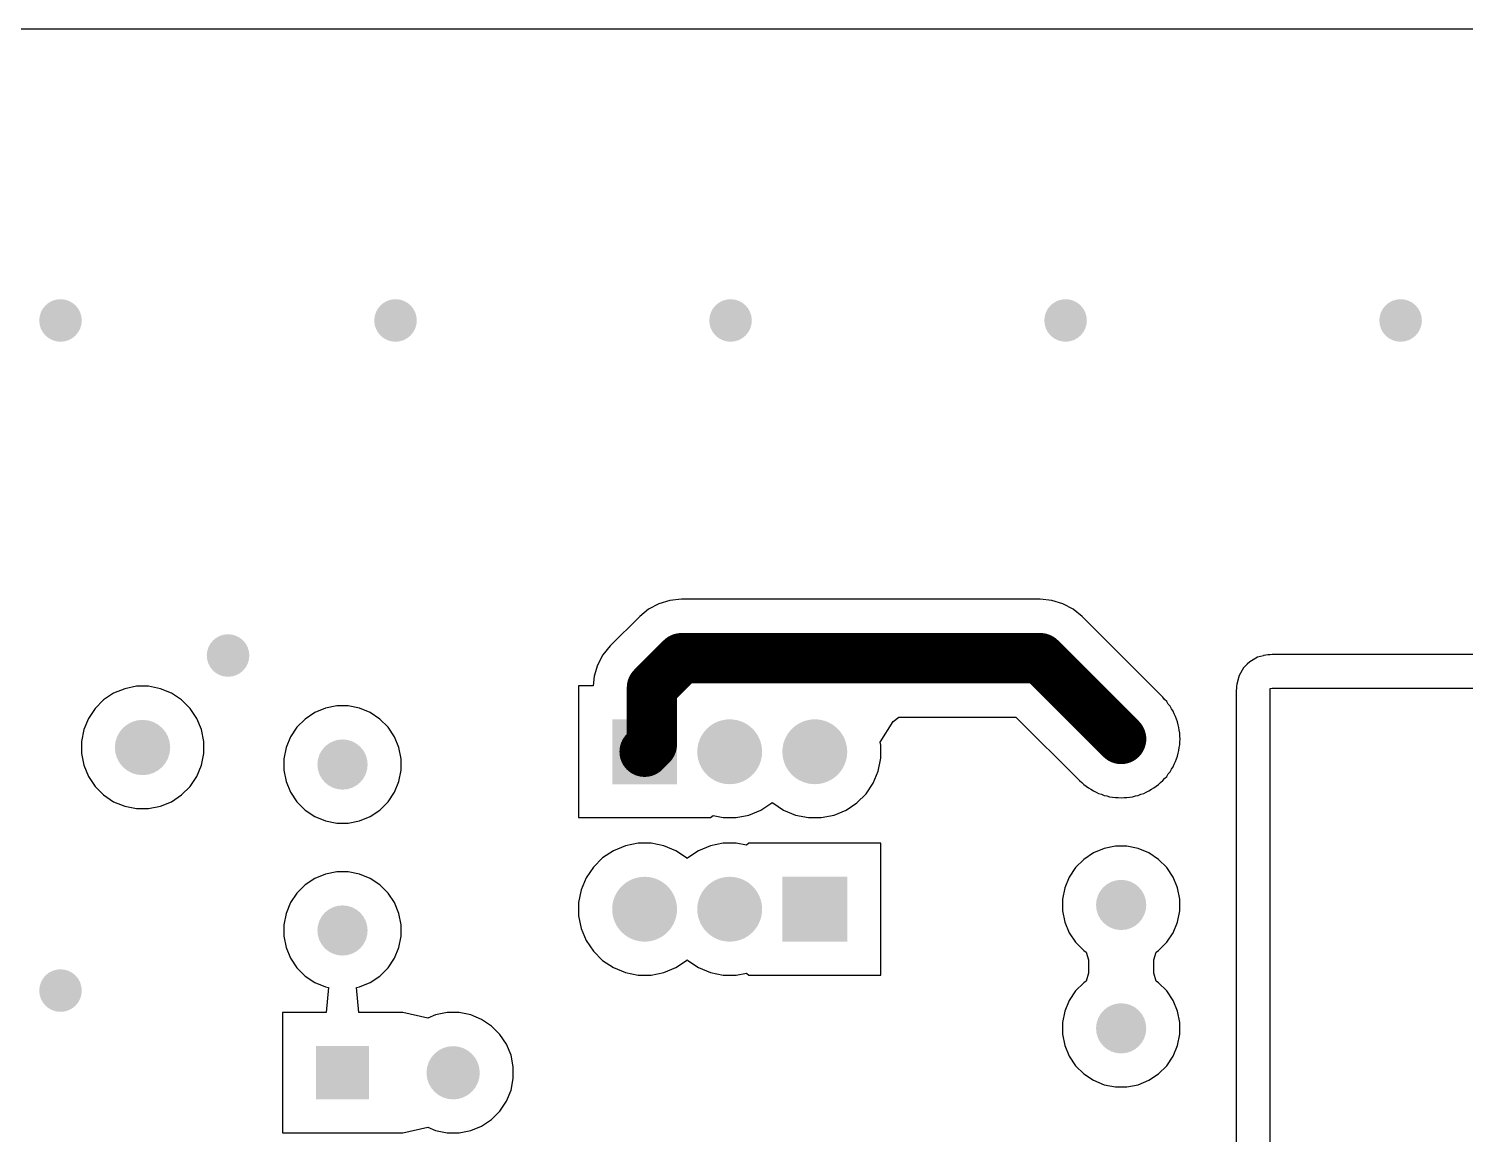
# Model space of a CAD drawing. Header units: inches. Extents: x 4.53 to 13.89, y 0.79 to 10.58.
# Drawn here: x 7.049 to 8.737, y 9.28 to 10.579 of the extents above; entities that cross this region are included whole.
import ezdxf

# ---------------------------------------------------------------- set-up
doc = ezdxf.new("R2010")
doc.units = ezdxf.units.IN
doc.header["$MEASUREMENT"] = 0
for name, color, linetype in [('Bottom Layer', 5, 'Continuous'), ('Pad Holes', 156, 'Continuous'), ('Via Holes', 16, 'Continuous')]:
    doc.layers.add(name, color=color, linetype=linetype)

# ---------------------------------------------------------------- blocks, each defined once
blk = doc.blocks.new('TO254P1009X445X1985_3_34')
at = {"layer": 'Bottom Layer'}
blk.add_hatch(color=5, dxfattribs=at).paths.add_polyline_path([(-0.1381, 0.0381), (-0.0619, 0.0381), (-0.0619, -0.0381), (-0.1381, -0.0381)])
h = blk.add_hatch(color=5, dxfattribs=at)
edge = h.paths.add_edge_path()
edge.add_arc((0, 0), 0.0381, 0, 360)
h = blk.add_hatch(color=5, dxfattribs=at)
edge = h.paths.add_edge_path()
edge.add_arc((0.1, 0), 0.0381, 0, 360)
at = {"layer": 'Pad Holes'}
h = blk.add_hatch(color=7, dxfattribs=at)
edge = h.paths.add_edge_path()
edge.add_arc((-0.1, 0), 0.0254, 0, 360)
h = blk.add_hatch(color=7, dxfattribs=at)
edge = h.paths.add_edge_path()
edge.add_arc((0, 0), 0.0254, 0, 360)
h = blk.add_hatch(color=7, dxfattribs=at)
edge = h.paths.add_edge_path()
edge.add_arc((0.1, 0), 0.0254, 0, 360)
blk = doc.blocks.new('TO254P1009X445X1985_3_163')
at = {"layer": 'Bottom Layer'}
blk.add_hatch(color=5, dxfattribs=at).paths.add_polyline_path([(-0.1381, 0.0381), (-0.0619, 0.0381), (-0.0619, -0.0381), (-0.1381, -0.0381)])
h = blk.add_hatch(color=5, dxfattribs=at)
edge = h.paths.add_edge_path()
edge.add_arc((0, 0), 0.0381, 0, 360)
h = blk.add_hatch(color=5, dxfattribs=at)
edge = h.paths.add_edge_path()
edge.add_arc((0.1, 0), 0.0381, 0, 360)
at = {"layer": 'Pad Holes'}
h = blk.add_hatch(color=7, dxfattribs=at)
edge = h.paths.add_edge_path()
edge.add_arc((-0.1, 0), 0.0254, 0, 360)
h = blk.add_hatch(color=7, dxfattribs=at)
edge = h.paths.add_edge_path()
edge.add_arc((0, 0), 0.0254, 0, 360)
h = blk.add_hatch(color=7, dxfattribs=at)
edge = h.paths.add_edge_path()
edge.add_arc((0.1, 0), 0.0254, 0, 360)
blk = doc.blocks.new('RES_2W_VERTICAL_166')
at = {"layer": 'Bottom Layer'}
h = blk.add_hatch(color=5, dxfattribs=at)
edge = h.paths.add_edge_path()
edge.add_arc((0, 0), 0.0295, 0, 360)
h = blk.add_hatch(color=5, dxfattribs=at)
edge = h.paths.add_edge_path()
edge.add_arc((0.195, 0), 0.0295, 0, 360)
at = {"layer": 'Pad Holes'}
h = blk.add_hatch(color=7, dxfattribs=at)
edge = h.paths.add_edge_path()
edge.add_arc((0, 0), 0.0197, 0, 360)
h = blk.add_hatch(color=7, dxfattribs=at)
edge = h.paths.add_edge_path()
edge.add_arc((0.195, 0), 0.0197, 0, 360)
blk = doc.blocks.new('RES_2W_VERTICAL_167')
at = {"layer": 'Bottom Layer'}
h = blk.add_hatch(color=5, dxfattribs=at)
edge = h.paths.add_edge_path()
edge.add_arc((0, 0), 0.0295, 0, 360)
h = blk.add_hatch(color=5, dxfattribs=at)
edge = h.paths.add_edge_path()
edge.add_arc((0.195, 0), 0.0295, 0, 360)
at = {"layer": 'Pad Holes'}
h = blk.add_hatch(color=7, dxfattribs=at)
edge = h.paths.add_edge_path()
edge.add_arc((0, 0), 0.0197, 0, 360)
h = blk.add_hatch(color=7, dxfattribs=at)
edge = h.paths.add_edge_path()
edge.add_arc((0.195, 0), 0.0197, 0, 360)
blk = doc.blocks.new('RES_2W_VERTICAL_168')
at = {"layer": 'Bottom Layer'}
h = blk.add_hatch(color=5, dxfattribs=at)
edge = h.paths.add_edge_path()
edge.add_arc((0, 0), 0.0295, 0, 360)
h = blk.add_hatch(color=5, dxfattribs=at)
edge = h.paths.add_edge_path()
edge.add_arc((0.195, 0), 0.0295, 0, 360)
at = {"layer": 'Pad Holes'}
h = blk.add_hatch(color=7, dxfattribs=at)
edge = h.paths.add_edge_path()
edge.add_arc((0, 0), 0.0197, 0, 360)
h = blk.add_hatch(color=7, dxfattribs=at)
edge = h.paths.add_edge_path()
edge.add_arc((0.195, 0), 0.0197, 0, 360)
blk = doc.blocks.new('CAP_PANASSONIC_1U_450V_169')
at = {"layer": 'Bottom Layer'}
h = blk.add_hatch(color=5, dxfattribs=at)
edge = h.paths.add_edge_path()
edge.add_arc((0, 0), 0.0325, 0, 360)
h = blk.add_hatch(color=5, dxfattribs=at)
edge = h.paths.add_edge_path()
edge.add_arc((0.59, 0), 0.0325, 0, 360)
at = {"layer": 'Pad Holes'}
h = blk.add_hatch(color=7, dxfattribs=at)
edge = h.paths.add_edge_path()
edge.add_arc((0, 0), 0.02, 0, 360)
h = blk.add_hatch(color=7, dxfattribs=at)
edge = h.paths.add_edge_path()
edge.add_arc((0.59, 0), 0.02, 0, 360)
blk = doc.blocks.new('DIOAD1036W78L470D235_170')
at = {"layer": 'Bottom Layer'}
blk.add_hatch(color=5, dxfattribs=at).paths.add_polyline_path([(-0.2352, 0.0313), (-0.1726, 0.0313), (-0.1726, -0.0313), (-0.2352, -0.0313)])
h = blk.add_hatch(color=5, dxfattribs=at)
edge = h.paths.add_edge_path()
edge.add_arc((0.2039, 0), 0.0313, 0, 360)
at = {"layer": 'Pad Holes'}
h = blk.add_hatch(color=7, dxfattribs=at)
edge = h.paths.add_edge_path()
edge.add_arc((-0.2039, 0), 0.0209, 0, 360)
h = blk.add_hatch(color=7, dxfattribs=at)
edge = h.paths.add_edge_path()
edge.add_arc((0.2039, 0), 0.0209, 0, 360)
blk = doc.blocks.new('DIOAD1036W78L463D272_171')
at = {"layer": 'Bottom Layer'}
blk.add_hatch(color=5, dxfattribs=at).paths.add_polyline_path([(-0.2352, 0.0313), (-0.1726, 0.0313), (-0.1726, -0.0313), (-0.2352, -0.0313)])
h = blk.add_hatch(color=5, dxfattribs=at)
edge = h.paths.add_edge_path()
edge.add_arc((0.2039, 0), 0.0313, 0, 360)
at = {"layer": 'Pad Holes'}
h = blk.add_hatch(color=7, dxfattribs=at)
edge = h.paths.add_edge_path()
edge.add_arc((-0.2039, 0), 0.0209, 0, 360)
h = blk.add_hatch(color=7, dxfattribs=at)
edge = h.paths.add_edge_path()
edge.add_arc((0.2039, 0), 0.0209, 0, 360)

msp = doc.modelspace()

# ---------------------------------------------------------------- hatches: boundary and pattern name
at = {"layer": 'Bottom Layer'}
h = msp.add_hatch(color=5, dxfattribs=at)
edge = h.paths.add_edge_path()
edge.add_arc((7.0866, 10.2362), 0.025, 0, 360)
h = msp.add_hatch(color=5, dxfattribs=at)
edge = h.paths.add_edge_path()
edge.add_arc((7.4803, 10.2362), 0.025, 0, 360)
h = msp.add_hatch(color=5, dxfattribs=at)
edge = h.paths.add_edge_path()
edge.add_arc((7.874, 10.2362), 0.025, 0, 360)
h = msp.add_hatch(color=5, dxfattribs=at)
edge = h.paths.add_edge_path()
edge.add_arc((8.2677, 10.2362), 0.025, 0, 360)
h = msp.add_hatch(color=5, dxfattribs=at)
edge = h.paths.add_edge_path()
edge.add_arc((8.6614, 10.2362), 0.025, 0, 360)
h = msp.add_hatch(color=5, dxfattribs=at)
edge = h.paths.add_edge_path()
edge.add_arc((7.2835, 9.8425), 0.025, 0, 360)
h = msp.add_hatch(color=5, dxfattribs=at)
edge = h.paths.add_edge_path()
edge.add_arc((7.0866, 9.4488), 0.025, 0, 360)
at = {"layer": 'Via Holes'}
h = msp.add_hatch(color=7, dxfattribs=at)
edge = h.paths.add_edge_path()
edge.add_arc((7.0866, 10.2362), 0.014, 0, 360)
h = msp.add_hatch(color=7, dxfattribs=at)
edge = h.paths.add_edge_path()
edge.add_arc((7.4803, 10.2362), 0.014, 0, 360)
h = msp.add_hatch(color=7, dxfattribs=at)
edge = h.paths.add_edge_path()
edge.add_arc((7.874, 10.2362), 0.014, 0, 360)
h = msp.add_hatch(color=7, dxfattribs=at)
edge = h.paths.add_edge_path()
edge.add_arc((8.2677, 10.2362), 0.014, 0, 360)
h = msp.add_hatch(color=7, dxfattribs=at)
edge = h.paths.add_edge_path()
edge.add_arc((8.6614, 10.2362), 0.014, 0, 360)
h = msp.add_hatch(color=7, dxfattribs=at)
edge = h.paths.add_edge_path()
edge.add_arc((7.2835, 9.8425), 0.014, 0, 360)
h = msp.add_hatch(color=7, dxfattribs=at)
edge = h.paths.add_edge_path()
edge.add_arc((7.0866, 9.4488), 0.014, 0, 360)

# ---------------------------------------------------------------- linework, layer by layer
at = {"layer": 'Bottom Layer'}
for p, q in [((6.5704, 10.579), (12.147, 10.579)), ((7.7777, 9.897), (7.7672, 9.8884)), ((7.7897, 9.9034), (7.7777, 9.897)), ((7.8027, 9.9073), (7.7897, 9.9034)), ((7.8162, 9.9087), (7.8027, 9.9073)), ((8.238, 9.9087), (7.8162, 9.9087)), ((8.2515, 9.9073), (8.238, 9.9087)), ((8.2645, 9.9034), (8.2515, 9.9073)), ((8.2765, 9.897), (8.2645, 9.9034)), ((8.287, 9.8884), (8.2765, 9.897)), ((7.7672, 9.8884), (7.7326, 9.8538)), ((8.382, 9.7934), (8.287, 9.8884)), ((7.724, 9.8433), (7.7176, 9.8313)), ((7.7326, 9.8538), (7.724, 9.8433)), ((8.5001, 9.8422), (8.4931, 9.8404)), ((8.5003, 9.8424), (8.5001, 9.8422)), ((8.5006, 9.8424), (8.5003, 9.8424)), ((8.5031, 9.8431), (8.5006, 9.8424)), ((8.5054, 9.8434), (8.5031, 9.8431)), ((8.5031, 9.8431), (8.5031, 9.8431)), ((8.5031, 9.8431), (8.5031, 9.8431)), ((8.508, 9.8434), (8.5054, 9.8434)), ((8.5106, 9.8437), (8.508, 9.8434)), ((9.9154, 9.8437), (8.5106, 9.8437)), ((7.7176, 9.8313), (7.7137, 9.8183)), ((8.4768, 9.8279), (8.4716, 9.8189)), ((8.4812, 9.8323), (8.4768, 9.8279)), ((8.4841, 9.8352), (8.4812, 9.8323)), ((8.4883, 9.8376), (8.4841, 9.8352)), ((8.4841, 9.8352), (8.4841, 9.8352)), ((8.4841, 9.8352), (8.4841, 9.8352)), ((8.4931, 9.8404), (8.4883, 9.8376)), ((8.4931, 9.8404), (8.4931, 9.8404)), ((8.4931, 9.8404), (8.4931, 9.8404)), ((7.7137, 9.8183), (7.7125, 9.8069)), ((8.4689, 9.8089), (8.4686, 9.8066)), ((8.4696, 9.8114), (8.4689, 9.8089)), ((8.4689, 9.8089), (8.4689, 9.8089)), ((8.4689, 9.8089), (8.4689, 9.8089)), ((8.4698, 9.8119), (8.4696, 9.8117)), ((8.4696, 9.8117), (8.4696, 9.8114)), ((8.4716, 9.8189), (8.4698, 9.8119)), ((8.4716, 9.8189), (8.4716, 9.8189)), ((8.4716, 9.8189), (8.4716, 9.8189)), ((7.149, 9.7981), (7.1372, 9.7903)), ((7.162, 9.8035), (7.149, 9.7981)), ((7.1759, 9.8063), (7.162, 9.8035)), ((7.1901, 9.8063), (7.1759, 9.8063)), ((7.204, 9.8035), (7.1901, 9.8063)), ((7.217, 9.7981), (7.204, 9.8035)), ((7.2288, 9.7903), (7.217, 9.7981)), ((7.7125, 9.8069), (7.6955, 9.8069)), ((7.6955, 9.8069), (7.6955, 9.652)), ((8.3841, 9.7908), (8.382, 9.7934)), ((8.4686, 9.804), (8.4683, 9.8014)), ((8.4683, 9.8014), (8.4683, 8.8404)), ((8.4686, 9.8066), (8.4686, 9.804)), ((8.508, 9.8014), (8.5083, 9.8037)), ((8.508, 8.779), (8.508, 9.8014)), ((8.5083, 9.8037), (8.5106, 9.804)), ((8.5106, 9.804), (9.9154, 9.804)), ((7.1272, 9.7802), (7.1193, 9.7685)), ((7.1372, 9.7903), (7.1272, 9.7802)), ((7.2388, 9.7802), (7.2288, 9.7903)), ((7.2467, 9.7685), (7.2388, 9.7802)), ((7.3854, 9.7755), (7.3741, 9.7679)), ((7.3979, 9.7807), (7.3854, 9.7755)), ((7.4112, 9.7833), (7.3979, 9.7807)), ((7.4248, 9.7833), (7.4112, 9.7833)), ((7.4381, 9.7807), (7.4248, 9.7833)), ((7.4506, 9.7755), (7.4381, 9.7807)), ((7.4619, 9.7679), (7.4506, 9.7755)), ((8.3865, 9.7884), (8.3841, 9.7908)), ((8.3884, 9.7855), (8.3865, 9.7884)), ((8.3906, 9.7829), (8.3884, 9.7855)), ((8.3922, 9.7799), (8.3906, 9.7829)), ((8.3941, 9.7771), (8.3922, 9.7799)), ((8.3954, 9.7739), (8.3941, 9.7771)), ((7.1193, 9.7685), (7.1139, 9.7554)), ((7.2521, 9.7554), (7.2467, 9.7685)), ((7.3645, 9.7584), (7.3569, 9.7471)), ((7.3741, 9.7679), (7.3645, 9.7584)), ((7.4715, 9.7584), (7.4619, 9.7679)), ((7.4791, 9.7471), (7.4715, 9.7584)), ((8.0497, 9.7407), (8.0649, 9.765)), ((8.0649, 9.765), (8.0719, 9.7702)), ((8.0719, 9.7702), (8.2093, 9.7702)), ((8.2093, 9.7702), (8.284, 9.6955)), ((8.397, 9.7709), (8.3954, 9.7739)), ((8.3979, 9.7677), (8.397, 9.7709)), ((8.3992, 9.7645), (8.3979, 9.7677)), ((8.3999, 9.7612), (8.3992, 9.7645)), ((8.4009, 9.7579), (8.3999, 9.7612)), ((8.4012, 9.7546), (8.4009, 9.7579)), ((7.1139, 9.7554), (7.1111, 9.7415)), ((7.1111, 9.7415), (7.1111, 9.7274)), ((7.2549, 9.7415), (7.2521, 9.7554)), ((7.2549, 9.7274), (7.2549, 9.7415)), ((7.3569, 9.7471), (7.3518, 9.7345)), ((7.4842, 9.7345), (7.4791, 9.7471)), ((8.0505, 9.7371), (8.0497, 9.7407)), ((8.4019, 9.7512), (8.4012, 9.7546)), ((8.4019, 9.7478), (8.4019, 9.7512)), ((8.4022, 9.7444), (8.4019, 9.7478)), ((8.4019, 9.741), (8.4022, 9.7444)), ((8.4019, 9.7376), (8.4019, 9.741)), ((7.1111, 9.7274), (7.1139, 9.7135)), ((7.2521, 9.7135), (7.2549, 9.7274)), ((7.3518, 9.7345), (7.3491, 9.7212)), ((7.4869, 9.7212), (7.4842, 9.7345)), ((8.0505, 9.7218), (8.0505, 9.7371)), ((8.3979, 9.7212), (8.3992, 9.7243)), ((8.3992, 9.7243), (8.3999, 9.7277)), ((8.3999, 9.7277), (8.4009, 9.7309)), ((8.4009, 9.7309), (8.4012, 9.7343)), ((8.4012, 9.7343), (8.4019, 9.7376)), ((7.1139, 9.7135), (7.1193, 9.7004)), ((7.2467, 9.7004), (7.2521, 9.7135)), ((7.3491, 9.7212), (7.3491, 9.7076)), ((7.3491, 9.7076), (7.3518, 9.6943)), ((7.4842, 9.6943), (7.4869, 9.7076)), ((7.4869, 9.7076), (7.4869, 9.7212)), ((8.0416, 9.6927), (8.0475, 9.7068)), ((8.0475, 9.7068), (8.0505, 9.7218)), ((8.3906, 9.706), (8.3922, 9.709)), ((8.3922, 9.709), (8.3941, 9.7118)), ((8.3941, 9.7118), (8.3954, 9.7149)), ((8.3954, 9.7149), (8.397, 9.7179)), ((8.397, 9.7179), (8.3979, 9.7212)), ((7.1193, 9.7004), (7.1272, 9.6886)), ((7.2388, 9.6886), (7.2467, 9.7004)), ((7.3518, 9.6943), (7.3569, 9.6818)), ((7.4791, 9.6818), (7.4842, 9.6943)), ((8.0332, 9.6801), (8.0416, 9.6927)), ((8.284, 9.6955), (8.2867, 9.6933)), ((8.2867, 9.6933), (8.2891, 9.6909)), ((8.2891, 9.6909), (8.2919, 9.689)), ((8.3741, 9.689), (8.3769, 9.6909)), ((8.3769, 9.6909), (8.3793, 9.6933)), ((8.3793, 9.6933), (8.382, 9.6955)), ((8.382, 9.6955), (8.3841, 9.6981)), ((8.3841, 9.6981), (8.3865, 9.7005)), ((8.3865, 9.7005), (8.3884, 9.7033)), ((8.3884, 9.7033), (8.3906, 9.706)), ((7.1272, 9.6886), (7.1372, 9.6786)), ((7.1372, 9.6786), (7.149, 9.6707)), ((7.217, 9.6707), (7.2288, 9.6786)), ((7.2288, 9.6786), (7.2388, 9.6886)), ((7.3569, 9.6818), (7.3645, 9.6705)), ((7.4715, 9.6705), (7.4791, 9.6818)), ((8.0224, 9.6693), (8.0332, 9.6801)), ((8.2919, 9.689), (8.2945, 9.6869)), ((8.2945, 9.6869), (8.2975, 9.6853)), ((8.2975, 9.6853), (8.3004, 9.6834)), ((8.3004, 9.6834), (8.3035, 9.6821)), ((8.3035, 9.6821), (8.3065, 9.6805)), ((8.3065, 9.6805), (8.3098, 9.6795)), ((8.3098, 9.6795), (8.3129, 9.6782)), ((8.3129, 9.6782), (8.3162, 9.6775)), ((8.3162, 9.6775), (8.3195, 9.6765)), ((8.3195, 9.6765), (8.3229, 9.6762)), ((8.3229, 9.6762), (8.3262, 9.6755)), ((8.3262, 9.6755), (8.3296, 9.6755)), ((8.3296, 9.6755), (8.333, 9.6752)), ((8.333, 9.6752), (8.3364, 9.6755)), ((8.3364, 9.6755), (8.3398, 9.6755)), ((8.3398, 9.6755), (8.3431, 9.6762)), ((8.3431, 9.6762), (8.3465, 9.6765)), ((8.3465, 9.6765), (8.3498, 9.6775)), ((8.3498, 9.6775), (8.3531, 9.6782)), ((8.3531, 9.6782), (8.3562, 9.6795)), ((8.3562, 9.6795), (8.3595, 9.6805)), ((8.3595, 9.6805), (8.3625, 9.6821)), ((8.3625, 9.6821), (8.3656, 9.6834)), ((8.3656, 9.6834), (8.3685, 9.6853)), ((8.3685, 9.6853), (8.3715, 9.6869)), ((8.3715, 9.6869), (8.3741, 9.689)), ((7.149, 9.6707), (7.162, 9.6653)), ((7.162, 9.6653), (7.1759, 9.6626)), ((7.1759, 9.6626), (7.1901, 9.6626)), ((7.1901, 9.6626), (7.204, 9.6653)), ((7.204, 9.6653), (7.217, 9.6707)), ((7.3645, 9.6705), (7.3741, 9.6609)), ((7.3741, 9.6609), (7.3854, 9.6534)), ((7.4506, 9.6534), (7.4619, 9.6609)), ((7.4619, 9.6609), (7.4715, 9.6705)), ((7.8956, 9.6549), (7.9097, 9.6608)), ((7.9097, 9.6608), (7.9224, 9.6693)), ((7.9224, 9.6693), (7.923, 9.6699)), ((7.923, 9.6699), (7.9236, 9.6693)), ((7.9236, 9.6693), (7.9363, 9.6608)), ((7.9363, 9.6608), (7.9504, 9.6549)), ((7.9956, 9.6549), (8.0097, 9.6608)), ((8.0097, 9.6608), (8.0224, 9.6693)), ((7.3854, 9.6534), (7.3979, 9.6482)), ((7.3979, 9.6482), (7.4112, 9.6455)), ((7.4112, 9.6455), (7.4248, 9.6455)), ((7.4248, 9.6455), (7.4381, 9.6482)), ((7.4381, 9.6482), (7.4506, 9.6534)), ((7.6955, 9.652), (7.8505, 9.652)), ((7.8505, 9.652), (7.8534, 9.6544)), ((7.8505, 9.652), (7.8505, 9.652)), ((7.8534, 9.6544), (7.8654, 9.652)), ((7.8654, 9.652), (7.8806, 9.652)), ((7.8806, 9.652), (7.8956, 9.6549)), ((7.9504, 9.6549), (7.9654, 9.652)), ((7.9654, 9.652), (7.9806, 9.652)), ((7.9806, 9.652), (7.9956, 9.6549)), ((7.7363, 9.6131), (7.7236, 9.6046)), ((7.7504, 9.6189), (7.7363, 9.6131)), ((7.7654, 9.6219), (7.7504, 9.6189)), ((7.7806, 9.6219), (7.7654, 9.6219)), ((7.7956, 9.6189), (7.7806, 9.6219)), ((7.8097, 9.6131), (7.7956, 9.6189)), ((7.8224, 9.6046), (7.8097, 9.6131)), ((7.8363, 9.6131), (7.8236, 9.6046)), ((7.8504, 9.6189), (7.8363, 9.6131)), ((7.8654, 9.6219), (7.8504, 9.6189)), ((7.8806, 9.6219), (7.8654, 9.6219)), ((7.8926, 9.6195), (7.8806, 9.6219)), ((7.8955, 9.6219), (7.8926, 9.6195)), ((7.8955, 9.6219), (7.8955, 9.6219)), ((8.0505, 9.6219), (7.8955, 9.6219)), ((8.0505, 9.467), (8.0505, 9.6219)), ((8.3004, 9.6105), (8.2891, 9.6029)), ((8.3129, 9.6157), (8.3004, 9.6105)), ((8.3262, 9.6183), (8.3129, 9.6157)), ((8.3398, 9.6183), (8.3262, 9.6183)), ((8.3531, 9.6157), (8.3398, 9.6183)), ((8.3656, 9.6105), (8.3531, 9.6157)), ((8.3769, 9.6029), (8.3656, 9.6105)), ((7.7128, 9.5938), (7.7044, 9.5811)), ((7.7236, 9.6046), (7.7128, 9.5938)), ((7.823, 9.604), (7.8224, 9.6046)), ((7.8236, 9.6046), (7.823, 9.604)), ((8.2795, 9.5934), (8.2719, 9.5821)), ((8.2891, 9.6029), (8.2795, 9.5934)), ((8.3865, 9.5934), (8.3769, 9.6029)), ((8.3941, 9.5821), (8.3865, 9.5934)), ((7.3741, 9.5729), (7.3645, 9.5634)), ((7.3854, 9.5805), (7.3741, 9.5729)), ((7.3979, 9.5857), (7.3854, 9.5805)), ((7.4112, 9.5883), (7.3979, 9.5857)), ((7.4248, 9.5883), (7.4112, 9.5883)), ((7.4381, 9.5857), (7.4248, 9.5883)), ((7.4506, 9.5805), (7.4381, 9.5857)), ((7.4619, 9.5729), (7.4506, 9.5805)), ((7.4715, 9.5634), (7.4619, 9.5729)), ((7.7044, 9.5811), (7.6985, 9.567)), ((8.2719, 9.5821), (8.2668, 9.5695)), ((8.3992, 9.5695), (8.3941, 9.5821)), ((7.3645, 9.5634), (7.3569, 9.5521)), ((7.4791, 9.5521), (7.4715, 9.5634)), ((7.6985, 9.567), (7.6955, 9.5521)), ((8.2668, 9.5695), (8.2641, 9.5562)), ((8.2641, 9.5562), (8.2641, 9.5426)), ((8.4019, 9.5562), (8.3992, 9.5695)), ((8.4019, 9.5426), (8.4019, 9.5562)), ((7.3518, 9.5395), (7.3491, 9.5262)), ((7.3569, 9.5521), (7.3518, 9.5395)), ((7.4842, 9.5395), (7.4791, 9.5521)), ((7.4869, 9.5262), (7.4842, 9.5395)), ((7.6955, 9.5521), (7.6955, 9.5368)), ((8.2641, 9.5426), (8.2668, 9.5293)), ((8.3992, 9.5293), (8.4019, 9.5426)), ((7.3491, 9.5262), (7.3491, 9.5126)), ((7.4869, 9.5126), (7.4869, 9.5262)), ((7.6955, 9.5368), (7.6985, 9.5218)), ((7.6985, 9.5218), (7.7044, 9.5077)), ((8.2668, 9.5293), (8.2719, 9.5168)), ((8.3941, 9.5168), (8.3992, 9.5293)), ((7.3491, 9.5126), (7.3518, 9.4993)), ((7.4842, 9.4993), (7.4869, 9.5126)), ((7.7044, 9.5077), (7.7128, 9.4951)), ((8.2719, 9.5168), (8.2795, 9.5055)), ((8.2795, 9.5055), (8.2891, 9.4959)), ((8.3769, 9.4959), (8.3865, 9.5055)), ((8.3865, 9.5055), (8.3941, 9.5168)), ((7.3518, 9.4993), (7.3569, 9.4868)), ((7.4791, 9.4868), (7.4842, 9.4993)), ((7.7128, 9.4951), (7.7236, 9.4843)), ((8.2891, 9.4959), (8.292, 9.494)), ((8.292, 9.494), (8.2947, 9.4848)), ((8.3713, 9.4848), (8.374, 9.494)), ((8.374, 9.494), (8.3769, 9.4959)), ((7.3569, 9.4868), (7.3645, 9.4755)), ((7.3645, 9.4755), (7.3741, 9.4659)), ((7.4619, 9.4659), (7.4715, 9.4755)), ((7.4715, 9.4755), (7.4791, 9.4868)), ((7.7236, 9.4843), (7.7363, 9.4758)), ((7.7363, 9.4758), (7.7504, 9.4699)), ((7.7956, 9.4699), (7.8097, 9.4758)), ((7.8097, 9.4758), (7.8224, 9.4843)), ((7.8224, 9.4843), (7.823, 9.4849)), ((7.823, 9.4849), (7.8236, 9.4843)), ((7.8236, 9.4843), (7.8363, 9.4758)), ((7.8363, 9.4758), (7.8504, 9.4699)), ((8.2947, 9.4848), (8.2947, 9.4691)), ((8.3713, 9.4691), (8.3713, 9.4848)), ((7.3741, 9.4659), (7.3854, 9.4584)), ((7.3854, 9.4584), (7.3979, 9.4532)), ((7.4381, 9.4532), (7.4506, 9.4584)), ((7.4506, 9.4584), (7.4619, 9.4659)), ((7.7504, 9.4699), (7.7654, 9.467)), ((7.7654, 9.467), (7.7806, 9.467)), ((7.7806, 9.467), (7.7956, 9.4699)), ((7.8504, 9.4699), (7.8654, 9.467)), ((7.8654, 9.467), (7.8806, 9.467)), ((7.8806, 9.467), (7.8926, 9.4694)), ((7.8926, 9.4694), (7.8955, 9.467)), ((7.8955, 9.467), (7.8955, 9.467)), ((7.8955, 9.467), (8.0505, 9.467)), ((8.2891, 9.4579), (8.2795, 9.4484)), ((8.292, 9.4599), (8.2891, 9.4579)), ((8.2947, 9.4691), (8.292, 9.4599)), ((8.374, 9.4599), (8.3713, 9.4691)), ((8.3769, 9.4579), (8.374, 9.4599)), ((8.3865, 9.4484), (8.3769, 9.4579)), ((7.3979, 9.4532), (7.4017, 9.4524)), ((7.4017, 9.4524), (7.3988, 9.4229)), ((7.4343, 9.4524), (7.4381, 9.4532)), ((7.4372, 9.4229), (7.4343, 9.4524)), ((8.2719, 9.4371), (8.2668, 9.4245)), ((8.2795, 9.4484), (8.2719, 9.4371)), ((8.3941, 9.4371), (8.3865, 9.4484)), ((8.3992, 9.4245), (8.3941, 9.4371)), ((7.3988, 9.4229), (7.3473, 9.4229)), ((7.3473, 9.4229), (7.3473, 9.2816)), ((7.4887, 9.4229), (7.4372, 9.4229)), ((7.5182, 9.4164), (7.4887, 9.4229)), ((7.4887, 9.4229), (7.4887, 9.4229)), ((7.5274, 9.4202), (7.5182, 9.4164)), ((7.541, 9.4229), (7.5274, 9.4202)), ((7.555, 9.4229), (7.541, 9.4229)), ((7.5686, 9.4202), (7.555, 9.4229)), ((7.5815, 9.4149), (7.5686, 9.4202)), ((8.2668, 9.4245), (8.2641, 9.4112)), ((8.4019, 9.4112), (8.3992, 9.4245)), ((7.593, 9.4071), (7.5815, 9.4149)), ((7.6029, 9.3973), (7.593, 9.4071)), ((8.2641, 9.4112), (8.2641, 9.3976)), ((8.4019, 9.3976), (8.4019, 9.4112)), ((7.6106, 9.3857), (7.6029, 9.3973)), ((8.2641, 9.3976), (8.2668, 9.3843)), ((8.3992, 9.3843), (8.4019, 9.3976)), ((7.616, 9.3728), (7.6106, 9.3857)), ((7.6187, 9.3592), (7.616, 9.3728)), ((8.2668, 9.3843), (8.2719, 9.3718)), ((8.2719, 9.3718), (8.2795, 9.3605)), ((8.3865, 9.3605), (8.3941, 9.3718)), ((8.3941, 9.3718), (8.3992, 9.3843)), ((7.6187, 9.3453), (7.6187, 9.3592)), ((8.2795, 9.3605), (8.2891, 9.3509)), ((8.3769, 9.3509), (8.3865, 9.3605)), ((7.616, 9.3316), (7.6187, 9.3453)), ((8.2891, 9.3509), (8.3004, 9.3434)), ((8.3004, 9.3434), (8.3129, 9.3382)), ((8.3129, 9.3382), (8.3262, 9.3355)), ((8.3262, 9.3355), (8.3398, 9.3355)), ((8.3398, 9.3355), (8.3531, 9.3382)), ((8.3531, 9.3382), (8.3656, 9.3434)), ((8.3656, 9.3434), (8.3769, 9.3509)), ((7.6029, 9.3072), (7.6106, 9.3188)), ((7.6106, 9.3188), (7.616, 9.3316)), ((7.593, 9.2973), (7.6029, 9.3072)), ((7.4887, 9.2816), (7.5182, 9.2881)), ((7.5182, 9.2881), (7.5274, 9.2843)), ((7.5686, 9.2843), (7.5815, 9.2896)), ((7.5815, 9.2896), (7.593, 9.2973)), ((7.3473, 9.2816), (7.4887, 9.2816)), ((7.4887, 9.2816), (7.4887, 9.2816)), ((7.5274, 9.2843), (7.541, 9.2816)), ((7.541, 9.2816), (7.555, 9.2816)), ((7.555, 9.2816), (7.5686, 9.2843))]:
    msp.add_line(p, q, dxfattribs=at)
for points in [[(7.7816, 9.8048, 0.0591, 0.0591, 0), (7.8162, 9.8394, 0.0591, 0.0591, 0)], [(7.8162, 9.8394, 0.0591, 0.0591, 0), (8.238, 9.8394, 0.0591, 0.0591, 0)], [(8.238, 9.8394, 0.0591, 0.0591, 0), (8.333, 9.7444, 0.0591, 0.0591, 0)], [(7.7816, 9.738, 0.0591, 0.0591, 0), (7.7816, 9.8048, 0.0591, 0.0591, 0)], [(7.773, 9.7294, 0.0591, 0.0591, 0), (7.7816, 9.738, 0.0591, 0.0591, 0)]]:
    msp.add_lwpolyline(points, format="xyseb", dxfattribs=at)
for points in [[(7.8014, 9.8394, 0.0295, 0.0295, 1), (7.8309, 9.8394, 0.0295, 0.0295, 1)], [(7.8014, 9.8394, 0.0295, 0.0295, 1), (7.8309, 9.8394, 0.0295, 0.0295, 1)], [(8.2232, 9.8394, 0.0295, 0.0295, 1), (8.2528, 9.8394, 0.0295, 0.0295, 1)], [(8.2232, 9.8394, 0.0295, 0.0295, 1), (8.2528, 9.8394, 0.0295, 0.0295, 1)], [(7.7668, 9.8048, 0.0295, 0.0295, 1), (7.7963, 9.8048, 0.0295, 0.0295, 1)], [(7.7668, 9.8048, 0.0295, 0.0295, 1), (7.7963, 9.8048, 0.0295, 0.0295, 1)], [(7.7582, 9.7294, 0.0295, 0.0295, 1), (7.7878, 9.7294, 0.0295, 0.0295, 1)], [(7.7668, 9.738, 0.0295, 0.0295, 1), (7.7963, 9.738, 0.0295, 0.0295, 1)], [(7.7668, 9.738, 0.0295, 0.0295, 1), (7.7963, 9.738, 0.0295, 0.0295, 1)], [(8.3182, 9.7444, 0.0295, 0.0295, 1), (8.3478, 9.7444, 0.0295, 0.0295, 1)]]:
    msp.add_lwpolyline(points, format="xyseb", close=True, dxfattribs=at)

# ---------------------------------------------------------------- block references
for name, p, rotation in [('CAP_PANASSONIC_1U_450V_169', (7.183, 9.1444), 90), ('RES_2W_VERTICAL_166', (8.333, 9.5494), 90), ('RES_2W_VERTICAL_168', (7.418, 9.7144), 270), ('TO254P1009X445X1985_3_163', (7.873, 9.5444), 180), ('RES_2W_VERTICAL_167', (8.333, 9.2094), 90), ('DIOAD1036W78L463D272_171', (7.418, 9.1483), 270), ('DIOAD1036W78L470D235_170', (7.548, 9.1483), 90)]:
    msp.add_blockref(name, p, dxfattribs=dict(rotation=rotation))
msp.add_blockref('TO254P1009X445X1985_3_34', (7.873, 9.7294))

doc.saveas('drawing.dxf')
